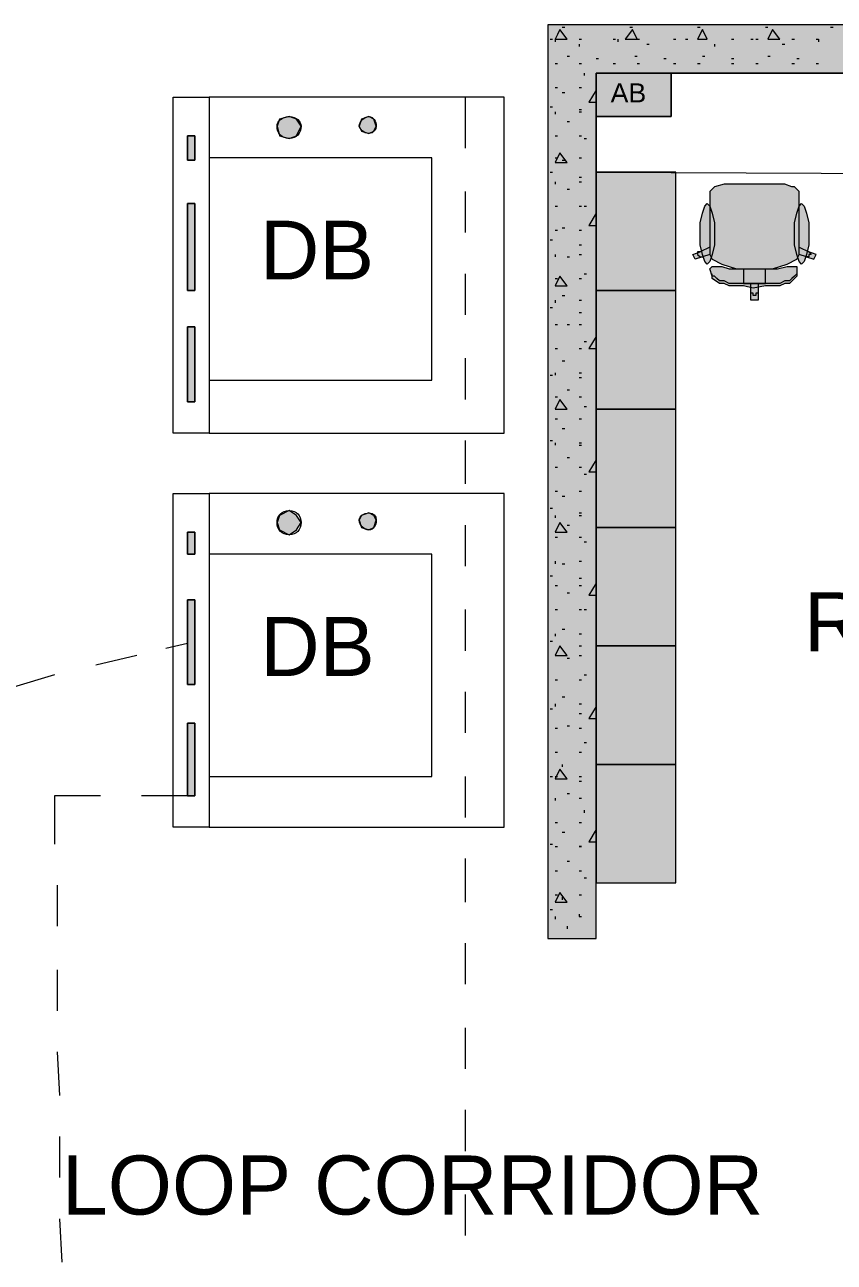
# Model space of a CAD drawing. Header units: inches. Extents: x 0.12 to 8.16, y 2.81 to 8.2.
# Drawn here: x 3.531 to 4.089, y 5.612 to 6.465 of the extents above; entities that cross this region are included whole.
import ezdxf

# ---------------------------------------------------------------- set-up
doc = ezdxf.new("R2010")
doc.units = ezdxf.units.IN
doc.header["$MEASUREMENT"] = 0
for name, color, linetype, true_color in [('PDF_Geometry', 7, 'Continuous', 0x029e21), ('PDF_Solid Fills', 7, 'Continuous', 0xffffff), ('PDF_Text', 7, 'Continuous', 0x5555ff)]:
    doc.layers.add(name, color=color, linetype=linetype, true_color=true_color)
doc.styles.add('PDF F2', font='arial.ttf')

msp = doc.modelspace()

# ---------------------------------------------------------------- hatches: boundary and pattern name
at = {"layer": 'PDF_Solid Fills', "true_color": 0xeaeaea, "transparency": 33554559}
for points in [[(3.72167, 6.395), (3.71833, 6.38833), (3.71333, 6.38667), (3.70667, 6.38833), (3.705, 6.395), (3.70667, 6.4), (3.71333, 6.40167), (3.71833, 6.4)], [(3.72167, 6.395), (3.71833, 6.38833), (3.71333, 6.38667), (3.70667, 6.38833), (3.705, 6.395), (3.70667, 6.4), (3.71333, 6.40167), (3.71833, 6.4)], [(3.72167, 6.395), (3.71833, 6.38833), (3.71333, 6.38667), (3.70667, 6.38833), (3.705, 6.395), (3.70667, 6.4), (3.71333, 6.40167), (3.71833, 6.4)], [(3.77333, 6.395), (3.77167, 6.39167), (3.76833, 6.39), (3.76333, 6.39167), (3.76167, 6.395), (3.76333, 6.4), (3.76833, 6.40167), (3.77167, 6.4)], [(3.77333, 6.395), (3.77167, 6.39167), (3.76833, 6.39), (3.76333, 6.39167), (3.76167, 6.395), (3.76333, 6.4), (3.76833, 6.40167), (3.77167, 6.4)], [(3.72167, 6.12167), (3.71833, 6.11667), (3.71333, 6.11333), (3.70667, 6.11667), (3.705, 6.12167), (3.70667, 6.12667), (3.71333, 6.13), (3.71833, 6.12667)], [(3.72167, 6.12167), (3.71833, 6.11667), (3.71333, 6.11333), (3.70667, 6.11667), (3.705, 6.12167), (3.70667, 6.12667), (3.71333, 6.13), (3.71833, 6.12667)], [(3.72167, 6.12167), (3.71833, 6.11667), (3.71333, 6.11333), (3.70667, 6.11667), (3.705, 6.12167), (3.70667, 6.12667), (3.71333, 6.13), (3.71833, 6.12667)], [(3.77333, 6.12333), (3.77167, 6.11833), (3.76833, 6.11667), (3.76333, 6.11833), (3.76167, 6.12333), (3.76333, 6.12667), (3.76833, 6.12833), (3.77167, 6.12667)], [(3.77333, 6.12333), (3.77167, 6.11833), (3.76833, 6.11667), (3.76333, 6.11833), (3.76167, 6.12333), (3.76333, 6.12667), (3.76833, 6.12833), (3.77167, 6.12667)]]:
    msp.add_hatch(color=254, dxfattribs=at).paths.add_polyline_path(points)
at = {"layer": 'PDF_Solid Fills', "transparency": 33554559}
for points in [[(4.00333, 6.34), (4.00333, 6.345), (4.00333, 6.34833), (4.00333, 6.35), (4.00667, 6.35333), (4.00667, 6.35333), (4.01333, 6.355), (4.02333, 6.355), (4.02333, 6.355), (4.03333, 6.355), (4.03333, 6.275), (4.03167, 6.275), (4.03167, 6.275), (4.03167, 6.28), (4.03167, 6.28667), (4.02667, 6.28667), (4.02667, 6.29167), (4.02667, 6.29667), (4.02167, 6.29667), (4.01167, 6.3), (4.005, 6.30333), (4.00333, 6.30667), (3.99833, 6.305), (3.99333, 6.30333), (3.99333, 6.30333), (3.99167, 6.30667), (3.99167, 6.30667), (3.99667, 6.30833), (4.00333, 6.31167)], [(4.065, 6.34), (4.065, 6.31167), (4.07167, 6.30833), (4.07667, 6.30667), (4.07667, 6.30667), (4.075, 6.30333), (4.075, 6.30333), (4.07, 6.305), (4.065, 6.30667), (4.06333, 6.30333), (4.05667, 6.3), (4.04667, 6.29667), (4.04167, 6.29667), (4.04167, 6.29167), (4.04167, 6.28667), (4.03667, 6.28667), (4.03667, 6.28), (4.03667, 6.275), (4.035, 6.275), (4.03333, 6.275), (4.03333, 6.355), (4.045, 6.355), (4.045, 6.355), (4.055, 6.355), (4.06, 6.35333), (4.06167, 6.35333), (4.065, 6.35), (4.065, 6.34833), (4.065, 6.345)], [(3.99667, 6.32), (3.99667, 6.32833), (3.99833, 6.335), (4, 6.34), (4.00167, 6.34167), (4.00333, 6.34), (4.005, 6.335), (4.00667, 6.32833), (4.00667, 6.32), (4.00667, 6.31333), (4.005, 6.30667), (4.00333, 6.30167), (4.00167, 6.3), (4, 6.30167), (3.99833, 6.30667), (3.99667, 6.31333)], [(4.07167, 6.32), (4.07167, 6.31333), (4.07, 6.30667), (4.06833, 6.30167), (4.06667, 6.3), (4.065, 6.30167), (4.06333, 6.30667), (4.06167, 6.31333), (4.06167, 6.32), (4.06167, 6.32833), (4.06333, 6.335), (4.065, 6.34), (4.06667, 6.34167), (4.06833, 6.34), (4.07, 6.335), (4.07167, 6.32833)], [(4.02667, 6.285), (4.01667, 6.285), (4.01333, 6.28667), (4.01, 6.28667), (4.005, 6.29), (4.005, 6.29167), (4.00333, 6.29667), (4.005, 6.29833), (4.00667, 6.29833), (4.01167, 6.29833), (4.01667, 6.29667), (4.02333, 6.29667), (4.03333, 6.29667), (4.03333, 6.28333)], [(4.04167, 6.285), (4.03333, 6.28333), (4.03333, 6.29667), (4.04333, 6.29667), (4.05, 6.29667), (4.05667, 6.29833), (4.06167, 6.29833), (4.06333, 6.29833), (4.06333, 6.29667), (4.06333, 6.29167), (4.06167, 6.29), (4.05833, 6.28667), (4.055, 6.28667), (4.05167, 6.285)]]:
    msp.add_hatch(color=256, dxfattribs=at).paths.add_polyline_path(points)

# ---------------------------------------------------------------- linework, layer by layer
at = {"layer": 'PDF_Geometry', "color": 7, "lineweight": 13}
msp.add_lwpolyline([(4.66833, 6.15833), (4.66833, 5.835), (4.70333, 5.835), (4.70333, 6.16333, 0.303579), (4.36667, 6.465), (3.89167, 6.465), (3.89167, 6.43167), (3.89167, 5.835), (3.925, 5.835), (3.925, 6.43167), (4.365, 6.43167, -0.296951)], format="xyb", close=True, dxfattribs=at)
at = {"layer": 'PDF_Geometry', "color": 54, "lineweight": 13, "true_color": 0x9f9f00}
for points in [[(3.9, 6.46167), (3.89833, 6.45833), (3.89667, 6.455), (3.90167, 6.455), (3.905, 6.455)], [(3.95, 6.46167), (3.945, 6.455), (3.95333, 6.455)], [(3.99833, 6.46167), (3.995, 6.455), (4.00167, 6.455)], [(4.04667, 6.46167), (4.04333, 6.455), (4.05167, 6.455)], [(3.9, 6.37667), (3.89667, 6.37), (3.905, 6.37)], [(3.9, 6.29167), (3.89667, 6.285), (3.905, 6.285)], [(3.9, 6.20667), (3.89667, 6.2), (3.905, 6.2)], [(3.9, 6.12167), (3.89667, 6.115), (3.905, 6.115)], [(3.9, 6.03667), (3.89667, 6.03), (3.905, 6.03)], [(3.9, 5.95167), (3.89667, 5.945), (3.905, 5.945)], [(3.915, 5.89833), (3.91333, 5.89833)], [(3.9, 5.86667), (3.89667, 5.86), (3.905, 5.86)]]:
    msp.add_lwpolyline(points, close=True, dxfattribs=at)
for points in [[(3.90167, 6.46333), (3.90333, 6.46333)], [(3.94833, 6.46333), (3.95, 6.46333)], [(3.995, 6.46333), (3.99667, 6.46333)], [(4.04167, 6.46333), (4.04333, 6.46333)], [(4.08667, 6.46333), (4.08833, 6.46333)], [(3.89333, 6.455), (3.895, 6.455)], [(3.89667, 6.455), (3.89667, 6.45333)], [(3.91333, 6.455), (3.915, 6.455)], [(3.91333, 6.45167), (3.91333, 6.45)], [(3.93667, 6.455), (3.93833, 6.455)], [(3.94, 6.455), (3.94, 6.45333)], [(3.95333, 6.455), (3.955, 6.455)], [(3.96, 6.45167), (3.96167, 6.45167)], [(3.97833, 6.455), (3.98, 6.455)], [(3.98667, 6.455), (3.98833, 6.455)], [(3.995, 6.455), (3.99667, 6.455)], [(4.00667, 6.45167), (4.00667, 6.45)], [(4.01833, 6.455), (4.02, 6.455)], [(4.03167, 6.455), (4.03333, 6.455)], [(4.035, 6.455), (4.03667, 6.455)], [(4.05333, 6.45167), (4.055, 6.45167)], [(4.06, 6.455), (4.06167, 6.455)], [(4.07667, 6.455), (4.07833, 6.455), (4.07833, 6.45333)], [(3.905, 6.44333), (3.90667, 6.44333)], [(3.95167, 6.44333), (3.95333, 6.44333)], [(3.99833, 6.44333), (4, 6.44333)], [(4.04333, 6.44333), (4.045, 6.44333)], [(3.89667, 6.43833), (3.89833, 6.43833)], [(3.91333, 6.43833), (3.915, 6.43833)], [(3.925, 6.44167), (3.92667, 6.44167)], [(3.93667, 6.43833), (3.93833, 6.43833)], [(3.95333, 6.43833), (3.955, 6.43833)], [(3.97167, 6.44167), (3.97333, 6.44167)], [(3.97833, 6.43833), (3.98, 6.43833)], [(3.995, 6.43833), (3.99667, 6.43833)], [(4.01833, 6.44167), (4.02, 6.44167)], [(4.01833, 6.43833), (4.02, 6.43833)], [(4.035, 6.43833), (4.03667, 6.43833)], [(4.06, 6.43833), (4.06167, 6.43833)], [(4.06333, 6.44167), (4.065, 6.44167)], [(4.07667, 6.43833), (4.07833, 6.43833)], [(3.91667, 6.43167), (3.91667, 6.43)], [(3.96333, 6.43167), (3.965, 6.43167)], [(4.00833, 6.43167), (4.01, 6.43167)], [(4.055, 6.43167), (4.05667, 6.43167)], [(3.89667, 6.42167), (3.89833, 6.42167)], [(3.90167, 6.41833), (3.90333, 6.41833)], [(3.91333, 6.42167), (3.915, 6.42167)], [(3.925, 6.41833), (3.925, 6.42), (3.92, 6.41167), (3.925, 6.41167)], [(3.89333, 6.40833), (3.895, 6.40833)], [(3.89667, 6.405), (3.89667, 6.40333)], [(3.91333, 6.40667), (3.915, 6.40667)], [(3.91333, 6.405), (3.915, 6.405)], [(3.905, 6.39833), (3.90667, 6.39833)], [(3.89667, 6.38833), (3.89833, 6.38833)], [(3.91333, 6.38833), (3.915, 6.38833)], [(3.91667, 6.38667), (3.91833, 6.38667)], [(3.89667, 6.37333), (3.89833, 6.37333)], [(3.90167, 6.37167), (3.90333, 6.37167)], [(3.91333, 6.37333), (3.915, 6.37333)], [(3.89333, 6.36333), (3.895, 6.36333)], [(3.91333, 6.36), (3.915, 6.36)], [(3.89667, 6.35667), (3.89667, 6.355)], [(3.905, 6.35167), (3.90667, 6.35167)], [(3.91333, 6.35667), (3.915, 6.35667)], [(3.89667, 6.34), (3.89833, 6.34)], [(3.91333, 6.34), (3.915, 6.34)], [(3.91667, 6.34), (3.91833, 6.34)], [(3.925, 6.33333), (3.925, 6.335), (3.92, 6.32667), (3.925, 6.32667)], [(3.89667, 6.32333), (3.89833, 6.32333)], [(3.90167, 6.325), (3.90333, 6.325)], [(3.91333, 6.32333), (3.915, 6.32333)], [(3.89333, 6.31667), (3.895, 6.31667)], [(3.89667, 6.30667), (3.89667, 6.305)], [(3.91333, 6.31333), (3.915, 6.31333)], [(3.91333, 6.30667), (3.915, 6.30667)], [(3.905, 6.305), (3.90667, 6.305)], [(3.89667, 6.29), (3.89833, 6.29)], [(3.91333, 6.29), (3.915, 6.29)], [(3.91667, 6.29333), (3.91833, 6.29333)], [(3.89667, 6.275), (3.89667, 6.27333)], [(3.90167, 6.27833), (3.90333, 6.27833)], [(3.91333, 6.275), (3.915, 6.275)], [(3.89333, 6.27), (3.895, 6.27)], [(3.91333, 6.26667), (3.915, 6.26667)], [(3.89667, 6.25833), (3.89833, 6.25833)], [(3.905, 6.25833), (3.90667, 6.25833)], [(3.91333, 6.25833), (3.915, 6.25833)], [(3.91667, 6.24667), (3.91833, 6.24667)], [(3.925, 6.24833), (3.925, 6.25), (3.92, 6.24167), (3.925, 6.24167)], [(3.89667, 6.24167), (3.89833, 6.24167)], [(3.91333, 6.24167), (3.915, 6.24167)], [(3.90167, 6.23333), (3.90333, 6.23333)], [(3.89333, 6.22333), (3.895, 6.22333)], [(3.89667, 6.225), (3.89667, 6.22333)], [(3.91333, 6.225), (3.915, 6.225)], [(3.91333, 6.22167), (3.915, 6.22167)], [(3.905, 6.21333), (3.90667, 6.21333)], [(3.89667, 6.20833), (3.89833, 6.20833)], [(3.91333, 6.20833), (3.915, 6.20833)], [(3.91667, 6.20167), (3.91833, 6.20167)], [(3.89667, 6.19333), (3.89833, 6.19333)], [(3.91333, 6.19333), (3.915, 6.19333)], [(3.89333, 6.17833), (3.895, 6.17833)], [(3.90167, 6.18667), (3.90333, 6.18667)], [(3.89667, 6.17667), (3.89667, 6.175)], [(3.91333, 6.17667), (3.915, 6.17667)], [(3.91333, 6.175), (3.915, 6.175)], [(3.905, 6.16667), (3.90667, 6.16667)], [(3.925, 6.16333), (3.925, 6.165), (3.92, 6.15667), (3.925, 6.15667)], [(3.89667, 6.16), (3.89833, 6.16)], [(3.91333, 6.16), (3.915, 6.16)], [(3.91667, 6.155), (3.91833, 6.155)], [(3.89667, 6.14333), (3.89833, 6.14333)], [(3.90167, 6.14), (3.90333, 6.14)], [(3.91333, 6.14333), (3.915, 6.14333)], [(3.89333, 6.13167), (3.895, 6.13167)], [(3.91333, 6.12833), (3.915, 6.12833)], [(3.89667, 6.12667), (3.89667, 6.125)], [(3.905, 6.12), (3.90667, 6.12)], [(3.91333, 6.12667), (3.915, 6.12667)], [(3.89667, 6.11167), (3.89833, 6.11167)], [(3.91333, 6.11167), (3.915, 6.11167)], [(3.91667, 6.10833), (3.91833, 6.10833)], [(3.89667, 6.095), (3.89667, 6.09333)], [(3.90167, 6.09333), (3.90333, 6.09333)], [(3.91333, 6.095), (3.915, 6.095)], [(3.89333, 6.085), (3.895, 6.085)], [(3.89667, 6.07833), (3.89833, 6.07833)], [(3.91333, 6.08333), (3.915, 6.08333)], [(3.91333, 6.07833), (3.915, 6.07833)], [(3.925, 6.07833), (3.925, 6.08), (3.92, 6.07167), (3.925, 6.07167)], [(3.905, 6.07333), (3.90667, 6.07333)], [(3.89667, 6.06167), (3.89833, 6.06167)], [(3.91333, 6.06167), (3.915, 6.06167)], [(3.91667, 6.06167), (3.91833, 6.06167)], [(3.89667, 6.045), (3.89667, 6.04333)], [(3.90167, 6.04833), (3.90333, 6.04833)], [(3.91333, 6.045), (3.915, 6.045)], [(3.89333, 6.04), (3.895, 6.04)], [(3.91333, 6.03667), (3.915, 6.03667)], [(3.89667, 6.03), (3.89833, 6.03)], [(3.905, 6.02833), (3.90667, 6.02833)], [(3.91333, 6.03), (3.915, 6.03)], [(3.91667, 6.01667), (3.91833, 6.01667)], [(3.89667, 6.01333), (3.89833, 6.01333)], [(3.91333, 6.01333), (3.915, 6.01333)], [(3.90167, 6.00167), (3.90333, 6.00167)], [(3.89333, 5.99333), (3.895, 5.99333)], [(3.89667, 5.99667), (3.89667, 5.995)], [(3.91333, 5.99667), (3.915, 5.99667)], [(3.925, 5.99333), (3.925, 5.995), (3.92, 5.98667), (3.925, 5.98667)], [(3.91333, 5.99), (3.915, 5.99)], [(3.89667, 5.98), (3.89833, 5.98)], [(3.905, 5.98167), (3.90667, 5.98167)], [(3.91333, 5.98), (3.915, 5.98)], [(3.91667, 5.97), (3.91833, 5.97)], [(3.89667, 5.96333), (3.89833, 5.96333)], [(3.91333, 5.96333), (3.915, 5.96333)], [(3.90167, 5.955), (3.90167, 5.95333)], [(3.89333, 5.94667), (3.895, 5.94667)], [(3.89667, 5.94667), (3.89833, 5.94667)], [(3.91333, 5.94667), (3.915, 5.94667)], [(3.91333, 5.94333), (3.915, 5.94333)], [(3.89667, 5.93167), (3.89667, 5.93)], [(3.905, 5.935), (3.90667, 5.935)], [(3.91333, 5.93167), (3.915, 5.93167)], [(3.91667, 5.92333), (3.91667, 5.92167)], [(3.89667, 5.915), (3.89833, 5.915)], [(3.91333, 5.915), (3.915, 5.915)], [(3.90167, 5.90833), (3.90333, 5.90833)], [(3.925, 5.90833), (3.925, 5.91), (3.92, 5.90167), (3.925, 5.90167)], [(3.89333, 5.9), (3.895, 5.9)], [(3.89667, 5.89833), (3.89833, 5.89833)], [(3.905, 5.88833), (3.90667, 5.88833)], [(3.89667, 5.88167), (3.89833, 5.88167)], [(3.91333, 5.88167), (3.915, 5.88167)], [(3.91667, 5.87667), (3.91833, 5.87667)], [(3.89667, 5.865), (3.89833, 5.865)], [(3.90167, 5.86333), (3.90167, 5.86167)], [(3.91333, 5.865), (3.915, 5.865)], [(3.89333, 5.855), (3.895, 5.855)], [(3.89667, 5.85), (3.89667, 5.84833)], [(3.91333, 5.85167), (3.91333, 5.85), (3.915, 5.85)], [(3.905, 5.84333), (3.905, 5.84167)]]:
    msp.add_lwpolyline(points, dxfattribs=at)
at = {"layer": 'PDF_Geometry', "color": 7, "lineweight": 13}
msp.add_lwpolyline([(3.97667, 6.40167), (3.97667, 6.43167), (3.925, 6.43167), (3.925, 6.40167)], close=True, dxfattribs=at)
at = {"layer": 'PDF_Geometry', "color": 123, "lineweight": 13, "true_color": 0x71cebe}
msp.add_lwpolyline([(4.12833, 6.43167), (3.925, 6.43167), (3.925, 6.36333), (4.28667, 6.36167)], dxfattribs=at)
at = {"layer": 'PDF_Geometry', "color": 1, "lineweight": 13}
msp.add_lwpolyline([(3.925, 6.43167), (3.97667, 6.43167), (3.97667, 6.40167), (3.925, 6.40167)], close=True, dxfattribs=at)
at = {"layer": 'PDF_Geometry', "color": 253, "lineweight": 9, "true_color": 0xaaaaaa}
for points in [[(3.63333, 6.415), (3.65833, 6.415), (3.65833, 6.18333), (3.63333, 6.18333)], [(3.65833, 6.18333), (3.86167, 6.18333), (3.86167, 6.415), (3.65833, 6.415)], [(3.64333, 6.38833), (3.64833, 6.38833), (3.64833, 6.37167), (3.64333, 6.37167)], [(3.65833, 6.22), (3.81167, 6.22), (3.81167, 6.37333), (3.65833, 6.37333)], [(3.64333, 6.34167), (3.64833, 6.34167), (3.64833, 6.28167), (3.64333, 6.28167)], [(3.64333, 6.25667), (3.64833, 6.25667), (3.64833, 6.205), (3.64333, 6.205)], [(3.63333, 6.14167), (3.65833, 6.14167), (3.65833, 5.91167), (3.63333, 5.91167)], [(3.65833, 5.91167), (3.86167, 5.91167), (3.86167, 6.14167), (3.65833, 6.14167)], [(3.64333, 6.115), (3.64833, 6.115), (3.64833, 6.1), (3.64333, 6.1)], [(3.65833, 5.94667), (3.81167, 5.94667), (3.81167, 6.1), (3.65833, 6.1)], [(3.64333, 6.06833), (3.64833, 6.06833), (3.64833, 6.01), (3.64333, 6.01)], [(3.64333, 5.98333), (3.64833, 5.98333), (3.64833, 5.93333), (3.64333, 5.93333)]]:
    msp.add_lwpolyline(points, close=True, dxfattribs=at)
at = {"layer": 'PDF_Geometry', "color": 1, "lineweight": 13}
for points in [[(3.835, 6.38), (3.835, 6.415)], [(3.835, 6.32167), (3.835, 6.35)], [(3.835, 6.265), (3.835, 6.29333)], [(3.835, 6.20667), (3.835, 6.235)], [(3.835, 6.14833), (3.835, 6.17833)], [(3.835, 6.09167), (3.835, 6.12)], [(3.835, 6.03333), (3.835, 6.06167)], [(3.835, 5.97667), (3.835, 6.005)], [(3.835, 5.91833), (3.835, 5.94667)], [(3.835, 5.86), (3.835, 5.89)], [(3.835, 5.80333), (3.835, 5.83167)], [(3.835, 5.745), (3.835, 5.77333)], [(3.835, 5.68833), (3.835, 5.71667)], [(3.835, 5.63), (3.835, 5.65833)]]:
    msp.add_lwpolyline(points, dxfattribs=at)
at = {"layer": 'PDF_Geometry', "color": 8, "lineweight": 13, "true_color": 0x7f7f7f}
for points in [[(3.72167, 6.395), (3.71833, 6.4), (3.71333, 6.40167), (3.70667, 6.4), (3.705, 6.395), (3.70667, 6.38833), (3.71333, 6.38667), (3.71833, 6.38833)], [(3.72167, 6.395), (3.71833, 6.4), (3.71333, 6.40167), (3.70667, 6.4), (3.705, 6.395), (3.70667, 6.38833), (3.71333, 6.38667), (3.71833, 6.38833)], [(3.77333, 6.395), (3.77167, 6.4), (3.76833, 6.40167), (3.76333, 6.4), (3.76167, 6.395), (3.76333, 6.39167), (3.76833, 6.39), (3.77167, 6.39167)], [(3.77333, 6.395), (3.77167, 6.4), (3.76833, 6.40167), (3.76333, 6.4), (3.76167, 6.395), (3.76333, 6.39167), (3.76833, 6.39), (3.77167, 6.39167)], [(3.64833, 6.37167), (3.64833, 6.38833), (3.64333, 6.38833), (3.64333, 6.37167)], [(3.64833, 6.37167), (3.64833, 6.38833), (3.64333, 6.38833), (3.64333, 6.37167)], [(3.64833, 6.34167), (3.64333, 6.34167), (3.64333, 6.28167), (3.64833, 6.28167)], [(3.64833, 6.34167), (3.64333, 6.34167), (3.64333, 6.28167), (3.64833, 6.28167)], [(3.64833, 6.25667), (3.64333, 6.25667), (3.64333, 6.205), (3.64833, 6.205)], [(3.72167, 6.12167), (3.71833, 6.12667), (3.71333, 6.13), (3.70667, 6.12667), (3.705, 6.12167), (3.70667, 6.11667), (3.71333, 6.11333), (3.71833, 6.11667)], [(3.72167, 6.12167), (3.71833, 6.12667), (3.71333, 6.13), (3.70667, 6.12667), (3.705, 6.12167), (3.70667, 6.11667), (3.71333, 6.11333), (3.71833, 6.11667)], [(3.77333, 6.12333), (3.77167, 6.12667), (3.76833, 6.12833), (3.76333, 6.12667), (3.76167, 6.12333), (3.76333, 6.11833), (3.76833, 6.11667), (3.77167, 6.11833)], [(3.77333, 6.12333), (3.77167, 6.12667), (3.76833, 6.12833), (3.76333, 6.12667), (3.76167, 6.12333), (3.76333, 6.11833), (3.76833, 6.11667), (3.77167, 6.11833)], [(3.64833, 6.1), (3.64833, 6.115), (3.64333, 6.115), (3.64333, 6.1)], [(3.64833, 6.1), (3.64833, 6.115), (3.64333, 6.115), (3.64333, 6.1)], [(3.64833, 6.06833), (3.64333, 6.06833), (3.64333, 6.01), (3.64833, 6.01)], [(3.64833, 6.06833), (3.64333, 6.06833), (3.64333, 6.01), (3.64833, 6.01)], [(3.64833, 5.98333), (3.64333, 5.98333), (3.64333, 5.93333), (3.64833, 5.93333)]]:
    msp.add_lwpolyline(points, close=True, dxfattribs=at)
for points in [[(3.71333, 6.40167), (3.70667, 6.4)], [(3.71833, 6.4), (3.71333, 6.40167)], [(3.70667, 6.4), (3.705, 6.395)], [(3.705, 6.395), (3.70667, 6.38833)], [(3.72167, 6.395), (3.71833, 6.4)], [(3.71833, 6.38833), (3.72167, 6.395)], [(3.70667, 6.38833), (3.71333, 6.38667)], [(3.71333, 6.38667), (3.71833, 6.38833)], [(3.71333, 6.13), (3.70667, 6.12667)], [(3.71833, 6.12667), (3.71333, 6.13)], [(3.70667, 6.12667), (3.705, 6.12167)], [(3.705, 6.12167), (3.70667, 6.11667)], [(3.72167, 6.12167), (3.71833, 6.12667)], [(3.71833, 6.11667), (3.72167, 6.12167)], [(3.70667, 6.11667), (3.71333, 6.11333)], [(3.71333, 6.11333), (3.71833, 6.11667)]]:
    msp.add_lwpolyline(points, dxfattribs=at)
at = {"layer": 'PDF_Geometry', "lineweight": 9}
for points in [[(3.98, 6.36333), (3.925, 6.36333), (3.925, 6.28167), (3.98, 6.28167)], [(4.07167, 6.32), (4.07167, 6.31333), (4.07, 6.30667), (4.06833, 6.30167), (4.06667, 6.3), (4.065, 6.30167), (4.06333, 6.30667), (4.06167, 6.31333), (4.06167, 6.32), (4.06167, 6.32833), (4.06333, 6.335), (4.065, 6.34), (4.06667, 6.34167), (4.06833, 6.34), (4.07, 6.335), (4.07167, 6.32833)], [(4.01667, 6.29667), (4.02333, 6.29667), (4.03333, 6.29667), (4.04333, 6.29667), (4.05, 6.29667), (4.05667, 6.29833), (4.06167, 6.29833), (4.06333, 6.29833), (4.06333, 6.29667), (4.06333, 6.29167), (4.06167, 6.29), (4.05833, 6.28667), (4.055, 6.28667), (4.05167, 6.285), (4.04167, 6.285), (4.03333, 6.28333), (4.02667, 6.285), (4.01667, 6.285), (4.01333, 6.28667), (4.01, 6.28667), (4.005, 6.29), (4.005, 6.29167), (4.00333, 6.29667), (4.005, 6.29833), (4.00667, 6.29833), (4.01167, 6.29833)], [(3.98, 6.28167), (3.925, 6.28167), (3.925, 6.2), (3.98, 6.2)], [(3.98, 6.2), (3.925, 6.2), (3.925, 6.11833), (3.98, 6.11833)], [(3.98, 6.11833), (3.925, 6.11833), (3.925, 6.03667), (3.98, 6.03667)], [(3.98, 6.03667), (3.925, 6.03667), (3.925, 5.955), (3.98, 5.955)], [(3.98, 5.955), (3.925, 5.955), (3.925, 5.87333), (3.98, 5.87333)]]:
    msp.add_lwpolyline(points, close=True, dxfattribs=at)
for points in [[(4.07, 6.305), (4.065, 6.30667), (4.065, 6.31167), (4.065, 6.34), (4.065, 6.345), (4.065, 6.34833), (4.065, 6.35), (4.06167, 6.35333), (4.06, 6.35333), (4.055, 6.355), (4.045, 6.355), (4.03333, 6.355), (4.02333, 6.355), (4.01333, 6.355), (4.00667, 6.35333), (4.00333, 6.35), (4.00333, 6.34833), (4.00333, 6.345), (4.00333, 6.34), (4.005, 6.335), (4.00667, 6.32833), (4.00667, 6.32), (4.00667, 6.31333), (4.005, 6.30667), (4.00333, 6.30167), (4.00167, 6.3), (4, 6.30167), (3.99833, 6.30667), (3.99667, 6.31333), (3.99667, 6.32), (3.99667, 6.32833), (3.99833, 6.335), (4, 6.34), (4.00167, 6.34167), (4.00333, 6.34), (4.00333, 6.31167), (4.00333, 6.30667), (3.99833, 6.305)], [(4.00667, 6.35333), (4.00667, 6.35333)], [(4.02333, 6.355), (4.02333, 6.355)], [(4.045, 6.355), (4.045, 6.355)], [(4.00333, 6.31167), (3.99667, 6.30833), (3.995, 6.30833), (3.995, 6.30667), (3.99667, 6.305), (3.99833, 6.305), (3.99333, 6.30333), (3.99167, 6.30667), (3.99667, 6.30833)], [(3.99167, 6.30667), (3.99167, 6.30667)], [(3.995, 6.30667), (3.995, 6.30667)], [(3.99667, 6.30833), (3.99667, 6.30833)], [(4.00333, 6.30667), (4.00333, 6.30667)], [(4.00333, 6.30667), (4.005, 6.30333), (4.01167, 6.3), (4.02167, 6.29667), (4.02667, 6.29667), (4.03333, 6.29667), (4.04167, 6.29667), (4.04667, 6.29667), (4.05667, 6.3), (4.06333, 6.30333), (4.065, 6.30667)], [(4.065, 6.31167), (4.07167, 6.30833), (4.07333, 6.30667), (4.07167, 6.30667), (4.07167, 6.305), (4.07, 6.305), (4.075, 6.30333), (4.07667, 6.30667), (4.07167, 6.30833)], [(4.065, 6.30667), (4.065, 6.30667)], [(4.07167, 6.30833), (4.07167, 6.30833)], [(4.07167, 6.30833), (4.07167, 6.30833)], [(4.07667, 6.30667), (4.07667, 6.30667)], [(3.99333, 6.30333), (3.99333, 6.30333)], [(3.99667, 6.305), (3.99667, 6.305)], [(3.99667, 6.305), (3.99667, 6.305)], [(4.07, 6.305), (4.07, 6.305)], [(4.07167, 6.305), (4.07167, 6.305)], [(4.075, 6.30333), (4.075, 6.30333)], [(4.005, 6.29333), (4.005, 6.29333)], [(4.06333, 6.29333), (4.06167, 6.29167), (4.06, 6.29), (4.05833, 6.28833), (4.055, 6.28833), (4.05167, 6.28667), (4.04667, 6.28667), (4.04333, 6.28667), (4.03833, 6.28667), (4.03333, 6.28667), (4.03, 6.28667), (4.025, 6.28667), (4.02, 6.28667), (4.01667, 6.28667), (4.01333, 6.28833), (4.01, 6.28833), (4.00833, 6.29), (4.00667, 6.29167), (4.005, 6.29167), (4.005, 6.29333)], [(4.02667, 6.29667), (4.02667, 6.29167), (4.02667, 6.28667), (4.03167, 6.28667), (4.03333, 6.28667), (4.03667, 6.28667), (4.04167, 6.28667), (4.04167, 6.29167), (4.04167, 6.29667)], [(4.06167, 6.29167), (4.06167, 6.29167)], [(4.06333, 6.29333), (4.06333, 6.29333)], [(4.03667, 6.28667), (4.03667, 6.28), (4.035, 6.28), (4.035, 6.27833), (4.03333, 6.27833), (4.03333, 6.28), (4.03167, 6.28), (4.03167, 6.28667)], [(4.03667, 6.28), (4.03667, 6.275), (4.035, 6.275), (4.03333, 6.275), (4.03167, 6.275), (4.03167, 6.28)], [(4.03167, 6.28), (4.03167, 6.28)], [(4.03167, 6.275), (4.03167, 6.275)], [(4.03333, 6.27833), (4.03333, 6.27833)], [(4.03667, 6.28), (4.03667, 6.28)]]:
    msp.add_lwpolyline(points, dxfattribs=at)
at = {"layer": 'PDF_Geometry', "color": 7, "lineweight": 13}
for points in [[(3.64333, 6.03833), (3.62833, 6.035)], [(3.60833, 6.03), (3.58, 6.02333)], [(3.55167, 6.01667), (3.52333, 6.00833)], [(3.58333, 5.93333), (3.55167, 5.93333), (3.55167, 5.9)], [(3.64333, 5.93333), (3.61167, 5.93333)], [(3.55333, 5.87167), (3.55333, 5.84333)], [(3.55333, 5.81333), (3.55333, 5.785)], [(3.55333, 5.75667), (3.555, 5.72667)], [(3.555, 5.69833), (3.555, 5.67)], [(3.555, 5.64167), (3.55667, 5.61167)]]:
    msp.add_lwpolyline(points, dxfattribs=at)
at = {"layer": 'PDF_Geometry', "color": 253, "lineweight": 9, "true_color": 0xaaaaaa}
for points in [[(3.705, 6.395), (3.705, 6.39833), (3.70833, 6.40167), (3.71333, 6.40167)], [(3.71333, 6.40167), (3.71833, 6.40167), (3.72167, 6.39833), (3.72167, 6.395)], [(3.76167, 6.395), (3.76167, 6.39833), (3.765, 6.40167), (3.76833, 6.40167)], [(3.76833, 6.40167), (3.77167, 6.40167), (3.77333, 6.39833), (3.77333, 6.395)], [(3.71333, 6.38667), (3.70833, 6.38667), (3.705, 6.39), (3.705, 6.395)], [(3.72167, 6.395), (3.72167, 6.39), (3.71833, 6.38667), (3.71333, 6.38667)], [(3.76833, 6.39), (3.765, 6.39), (3.76167, 6.39333), (3.76167, 6.395)], [(3.77333, 6.395), (3.77333, 6.39333), (3.77167, 6.39), (3.76833, 6.39)], [(3.705, 6.12167), (3.705, 6.12667), (3.70833, 6.13), (3.71333, 6.13)], [(3.71333, 6.13), (3.71833, 6.13), (3.72167, 6.12667), (3.72167, 6.12167)], [(3.76167, 6.12333), (3.76167, 6.12667), (3.765, 6.12833), (3.76833, 6.12833)], [(3.76833, 6.12833), (3.77167, 6.12833), (3.77333, 6.12667), (3.77333, 6.12333)], [(3.71333, 6.11333), (3.70833, 6.11333), (3.705, 6.11667), (3.705, 6.12167)], [(3.72167, 6.12167), (3.72167, 6.11667), (3.71833, 6.11333), (3.71333, 6.11333)], [(3.76833, 6.11667), (3.765, 6.11667), (3.76167, 6.12), (3.76167, 6.12333)], [(3.77333, 6.12333), (3.77333, 6.12), (3.77167, 6.11667), (3.76833, 6.11667)]]:
    msp.add_open_spline(points, degree=3, dxfattribs=at)
at = {"layer": 'PDF_Solid Fills', "lineweight": 25, "transparency": 33554559}
for points in [[(3.925, 6.43167), (3.89167, 6.43167), (3.89167, 6.465)], [(3.89167, 6.465), (3.925, 6.465), (3.925, 6.43167)], [(4.36667, 6.465), (4.365, 6.43167), (3.925, 6.465), (3.925, 6.43167)], [(3.89167, 6.43167), (3.925, 6.43167), (3.89167, 5.835), (3.925, 5.835)], [(3.925, 6.36333), (3.98, 6.36333), (3.925, 6.28167), (3.98, 6.28167)], [(3.925, 6.28167), (3.98, 6.28167), (3.925, 6.2), (3.98, 6.2)], [(3.925, 6.2), (3.98, 6.2), (3.925, 6.11833), (3.98, 6.11833)], [(3.925, 6.11833), (3.98, 6.11833), (3.925, 6.03667), (3.98, 6.03667)], [(3.925, 6.03667), (3.98, 6.03667), (3.925, 5.955), (3.98, 5.955)], [(3.925, 5.955), (3.98, 5.955), (3.925, 5.87333), (3.98, 5.87333)]]:
    msp.add_solid(points, dxfattribs=at)
at = {"layer": 'PDF_Solid Fills', "color": 17, "lineweight": 25, "true_color": 0x804040, "transparency": 33554559}
msp.add_solid([(3.925, 6.43167), (3.97667, 6.43167), (3.925, 6.40167), (3.97667, 6.40167)], dxfattribs=at)
at = {"layer": 'PDF_Solid Fills', "color": 254, "lineweight": 25, "true_color": 0xeaeaea, "transparency": 33554559}
for points in [[(3.64333, 6.38833), (3.64833, 6.38833), (3.64333, 6.37167), (3.64833, 6.37167)], [(3.64333, 6.38833), (3.64833, 6.38833), (3.64333, 6.37167), (3.64833, 6.37167)], [(3.64333, 6.34167), (3.64833, 6.34167), (3.64333, 6.28167), (3.64833, 6.28167)], [(3.64333, 6.34167), (3.64833, 6.34167), (3.64333, 6.28167), (3.64833, 6.28167)], [(3.64333, 6.25667), (3.64833, 6.25667), (3.64333, 6.205), (3.64833, 6.205)], [(3.64333, 6.115), (3.64833, 6.115), (3.64333, 6.1), (3.64833, 6.1)], [(3.64333, 6.115), (3.64833, 6.115), (3.64333, 6.1), (3.64833, 6.1)], [(3.64333, 6.06833), (3.64833, 6.06833), (3.64333, 6.01), (3.64833, 6.01)], [(3.64333, 6.06833), (3.64833, 6.06833), (3.64333, 6.01), (3.64833, 6.01)], [(3.64333, 5.98333), (3.64833, 5.98333), (3.64333, 5.93333), (3.64833, 5.93333)]]:
    msp.add_solid(points, dxfattribs=at)

# ---------------------------------------------------------------- texts
at = {"layer": 'PDF_Text', "color": 7, "true_color": 0xffffff, "insert": (3.935, 6.41802), "char_height": 0.013175, "attachment_point": 4, "style": 'PDF F2'}
msp.add_mtext('AB', dxfattribs=at)
at = {"layer": 'PDF_Text', "color": 7, "attachment_point": 4, "style": 'PDF F2'}
for insert, char_height in [((3.69333, 6.30963), 0.040486), ((3.69333, 6.03629), 0.040723)]:
    msp.add_mtext('DB', dxfattribs=dict(at, insert=insert, char_height=char_height))
at = {"layer": 'PDF_Text', "attachment_point": 4, "style": 'PDF F2'}
for s, insert, char_height in [('RECEPTION', (4.06833, 6.05296), 0.040723), ('LOOP CORRIDOR', (3.55667, 5.66463), 0.0407228)]:
    msp.add_mtext(s, dxfattribs=dict(at, insert=insert, char_height=char_height))

doc.saveas('drawing.dxf')
